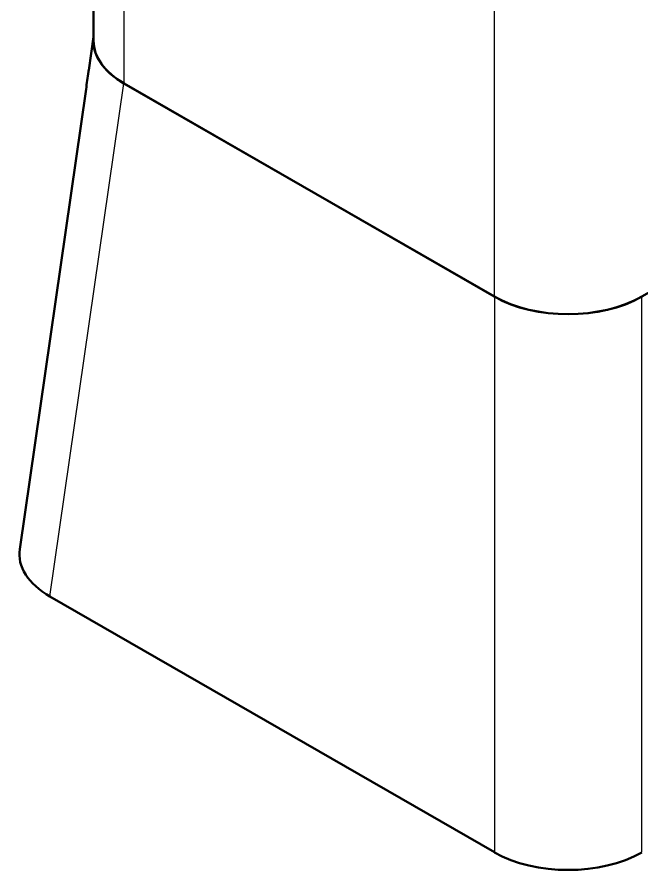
# Model space of a CAD drawing. Header units: inches. Extents: x 0.5 to 16.8, y 0.4 to 9.6.
# Drawn here: x 10.704 to 12.173, y 0.73 to 2.75 of the extents above; entities that cross this region are included whole.
import ezdxf

# ---------------------------------------------------------------- set-up
doc = ezdxf.new("R2010")
doc.units = ezdxf.units.IN
doc.header["$LTSCALE"] = 0.75
doc.header["$MEASUREMENT"] = 0
doc.layers.add('Visible', color=7, linetype='Continuous', lineweight=50)
doc.layers.add('Visible Narrow', color=7, linetype='Continuous', lineweight=25)

msp = doc.modelspace()

# ---------------------------------------------------------------- linework, layer by layer
at = {"layer": 'Visible', "extrusion": (-5.55112e-17, 0.817547, 0.575862)}
for p, q in [((10.8839, 2.694, -0.4958), (10.8839, 4.3033, 0.6378)), ((10.8726, 2.6252, -0.569), (10.8839, 2.7033, -0.514)), ((11.8265, 2.0925, 0.3582), (10.9554, 2.5941, -0.354)), ((11.8259, 2.0928, 0.3577), (10.956, 2.5938, -0.3535)), ((13.0445, 2.5941, -0.354), (12.1733, 2.0925, 0.3582)), ((10.7102, 1.4986, -1.3625), (10.8662, 2.5802, -0.6007)), ((11.8265, 0.7853, -0.3498), (10.7814, 1.3871, -1.2042))]:
    msp.add_line(p, q, dxfattribs=at)
for centre, start, end in [((-11.13, -1.9567, 1.917), 0, 45), ((-11.9999, -1.0867, 1.917), 45, 135)]:
    msp.add_arc(centre, 0.2461, start, end, dxfattribs=at)
at = {"layer": 'Visible', "extrusion": (1.63468e-17, -0.817547, -0.575862)}
for centre, major_axis, start_param, end_param in [((11.1312, 2.694, -0.4958), (0.2478, 0), 2.359643, 3.204922), ((11.9999, 2.1937, 0.2145), (0, -0.1427, 0.2026), -0.78195, 0.78195)]:
    msp.add_ellipse(centre, major_axis=major_axis, ratio=0.993127, start_param=start_param, end_param=end_param, dxfattribs=at)
at = {"layer": 'Visible', "extrusion": (-0.707107, -0.407196, 0.578093)}
msp.add_ellipse((10.8864, 0.9958, -1.6919), major_axis=(0.1746, 2.3218, 1.849), ratio=0.082761, start_param=0.846419, end_param=0.871102, dxfattribs=at)
at = {"layer": 'Visible', "extrusion": (-1.63468e-17, 0.817547, 0.575862)}
for centre, major_axis, start_param, end_param in [((11.1196, 2.6135, -0.5525), (0.2478, 0, 0), 3.059338, 3.08402), ((10.9572, 1.487, -1.346), (-0.2478, 0), -0.082255, 0.78195), ((11.9999, 0.8865, -0.4935), (0, -0.1427, 0.2026), -0.78195, 0.78195)]:
    msp.add_ellipse(centre, major_axis=major_axis, ratio=0.993127, start_param=start_param, end_param=end_param, dxfattribs=at)
at = {"layer": 'Visible Narrow', "extrusion": (-5.55112e-17, 0.817547, 0.575862)}
for p, q in [((10.956, 2.5938, -0.3535), (10.956, 4.2031, 0.78)), ((11.8259, 3.7022, 1.4913), (11.8259, 2.0928, 0.3577)), ((10.7814, 1.3871, -1.2042), (10.9554, 2.5941, -0.354)), ((11.8265, 2.0925, 0.3582), (11.8265, 0.7853, -0.3498)), ((12.1733, 0.7853, -0.3498), (12.1733, 2.0925, 0.3582))]:
    msp.add_line(p, q, dxfattribs=at)

doc.saveas('drawing.dxf')
